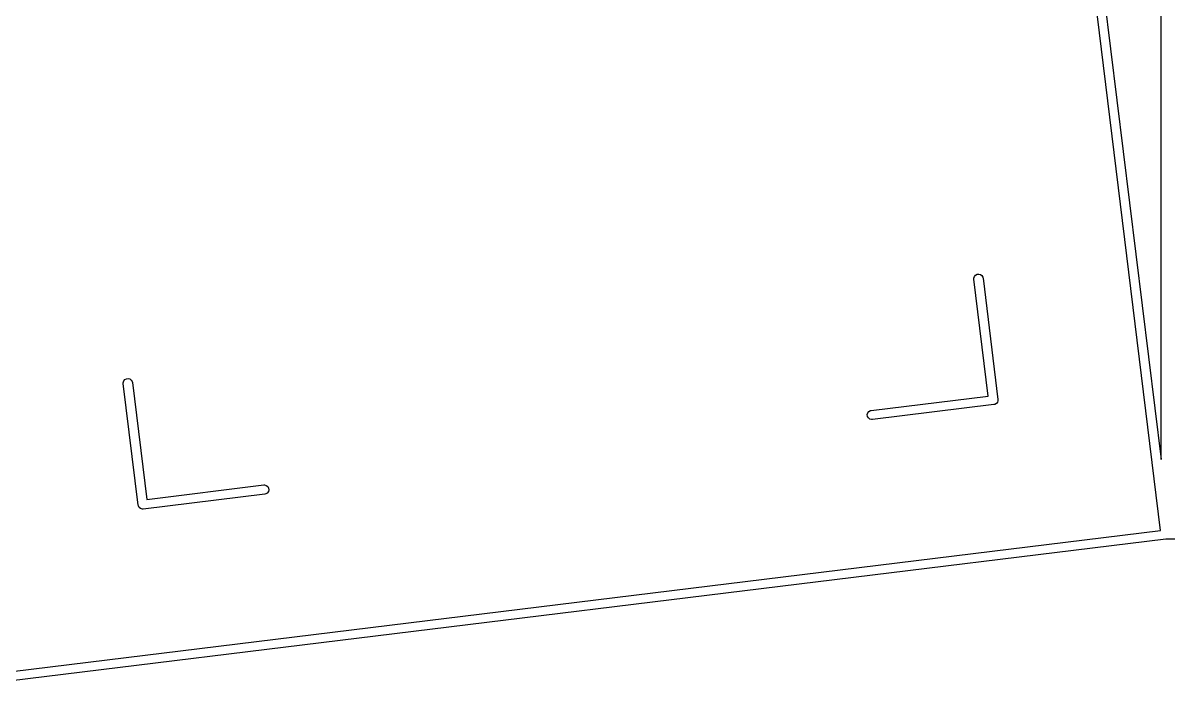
# Model space of a CAD drawing. Extents: x 13 to 301, y -107 to -13.
# Drawn here: x 181.02 to 199.72, y -102.62 to -91.86 of the extents above; entities that cross this region are included whole.
import ezdxf

# ---------------------------------------------------------------- set-up
doc = ezdxf.new("R2010")
doc.units = 0
doc.layers.add('BLACK', color=7, linetype='CONTINUOUS')

msp = doc.modelspace()

# ---------------------------------------------------------------- linework, layer by layer
at = {"layer": 'BLACK', "linetype": 'CONTINUOUS'}
for p, q in [((199.608957, -98.994143), (199.608957, -81.170367)), ((197.436786, -81.303225), (199.608957, -98.994143)), ((199.600373, -100.155066), (197.297044, -81.395946)), ((196.602831, -95.965588), (196.631876, -95.962022)), ((196.631876, -95.962022), (196.660076, -95.969843)), ((196.551524, -96.031258), (196.559345, -96.003058)), ((196.551877, -96.045956), (196.551524, -96.031258)), ((196.786474, -97.956608), (196.551877, -96.045956)), ((196.559345, -96.003058), (196.577361, -95.979999)), ((196.577361, -95.979999), (196.602831, -95.965588)), ((196.660076, -95.969843), (196.683135, -95.987859)), ((196.683135, -95.987859), (196.697546, -96.013329)), ((196.697546, -96.013329), (196.700759, -96.027676)), ((196.700759, -96.027676), (196.944497, -98.012769)), ((182.655879, -97.737428), (182.6637, -97.709228)), ((182.656232, -97.752126), (182.655879, -97.737428)), ((182.89997, -99.737219), (182.656232, -97.752126)), ((182.6637, -97.709228), (182.681716, -97.686169)), ((182.681716, -97.686169), (182.707186, -97.671758)), ((182.707186, -97.671758), (182.736231, -97.668192)), ((182.736231, -97.668192), (182.764431, -97.676013)), ((182.764431, -97.676013), (182.78749, -97.694029)), ((182.78749, -97.694029), (182.801901, -97.719499)), ((182.801901, -97.719499), (182.805114, -97.733846)), ((182.805114, -97.733846), (183.039711, -99.644496)), ((194.875824, -98.191206), (196.786474, -97.956608)), ((196.944497, -98.012769), (196.94485, -98.027468)), ((194.836007, -98.20883), (194.861477, -98.194419)), ((194.861477, -98.194419), (194.875824, -98.191206)), ((196.879197, -98.09635), (194.894104, -98.340088)), ((196.893534, -98.093138), (196.879197, -98.09635)), ((196.893544, -98.093137), (196.893534, -98.093138)), ((196.919013, -98.078727), (196.893544, -98.093137)), ((196.925155, -98.070866), (196.919013, -98.078727)), ((196.93703, -98.055667), (196.925155, -98.070866)), ((196.943152, -98.03359), (196.93703, -98.055667)), ((196.94485, -98.027468), (196.943152, -98.03359)), ((194.81017, -98.260089), (194.817991, -98.231889)), ((194.813736, -98.289134), (194.81017, -98.260089)), ((194.828147, -98.314604), (194.813736, -98.289134)), ((194.817991, -98.231889), (194.836007, -98.20883)), ((194.851206, -98.33262), (194.828147, -98.314604)), ((194.879406, -98.340441), (194.851206, -98.33262)), ((194.894104, -98.340088), (194.879406, -98.340441)), ((183.039711, -99.644496), (184.950364, -99.409899)), ((184.950364, -99.409899), (184.965063, -99.409546)), ((184.965063, -99.409546), (184.993262, -99.417367)), ((184.993262, -99.417367), (185.016322, -99.435383)), ((185.016322, -99.435383), (185.030732, -99.460852)), ((185.034298, -99.489898), (185.026478, -99.518098)), ((185.030732, -99.460852), (185.034298, -99.489898)), ((184.968645, -99.558781), (182.983551, -99.802519)), ((184.982992, -99.555567), (184.968645, -99.558781)), ((185.008462, -99.541157), (184.982992, -99.555567)), ((185.026478, -99.518098), (185.008462, -99.541157)), ((182.903182, -99.751557), (182.89997, -99.737219)), ((182.903183, -99.751565), (182.903182, -99.751557)), ((182.903184, -99.751566), (182.903183, -99.751565)), ((182.917594, -99.777036), (182.903184, -99.751566)), ((182.940653, -99.795052), (182.917594, -99.777036)), ((182.968853, -99.802872), (182.940653, -99.795052)), ((182.983551, -99.802519), (182.968853, -99.802872)), ((180.841253, -102.458395), (199.600373, -100.155066)), ((199.688542, -100.295367), (180.789658, -102.615857)), ((218.733957, -100.295367), (199.688542, -100.295367))]:
    msp.add_line(p, q, dxfattribs=at)

doc.saveas('drawing.dxf')
